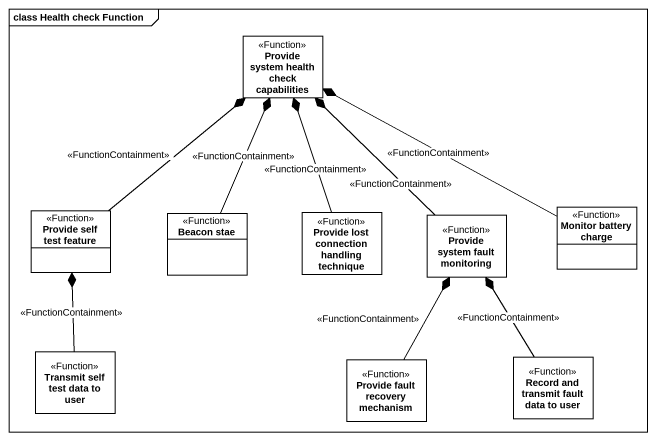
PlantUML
@startuml
mainframe class Health check Function
hide circle
hide empty members
class "Provide system health check capabilities" as Provide_system_health_check <<Function>>
class "Provide self test feature" as Provide_self_test_feature <<Function>>
class "Beacon stae" as Beacon_stae <<Function>>
class "Provide lost connection handling technique" as Provide_lost_connection <<Function>>
class "Monitor battery charge" as Monitor_battery_charge <<Function>>
class "Provide system fault monitoring" as Provide_system_fault <<Function>>
class "Transmit self test data to user" as Transmit_self_test_data_to <<Function>>
class "Provide fault recovery mechanism" as Provide_fault_recovery <<Function>>
class "Record and transmit fault data to user" as Record_and_transmit_fault <<Function>>
Provide_self_test_feature -up-* Provide_system_health_check : <<FunctionContainment>>
Beacon_stae -up-* Provide_system_health_check : <<FunctionContainment>>
Provide_lost_connection -up-* Provide_system_health_check : <<FunctionContainment>>
Monitor_battery_charge -left-* Provide_system_health_check : <<FunctionContainment>>
Provide_system_fault -up-* Provide_system_health_check : <<FunctionContainment>>
Transmit_self_test_data_to -up-* Provide_self_test_feature : <<FunctionContainment>>
Provide_fault_recovery -up-* Provide_system_fault : <<FunctionContainment>>
Record_and_transmit_fault -up-* Provide_system_fault : <<FunctionContainment>>
@enduml
